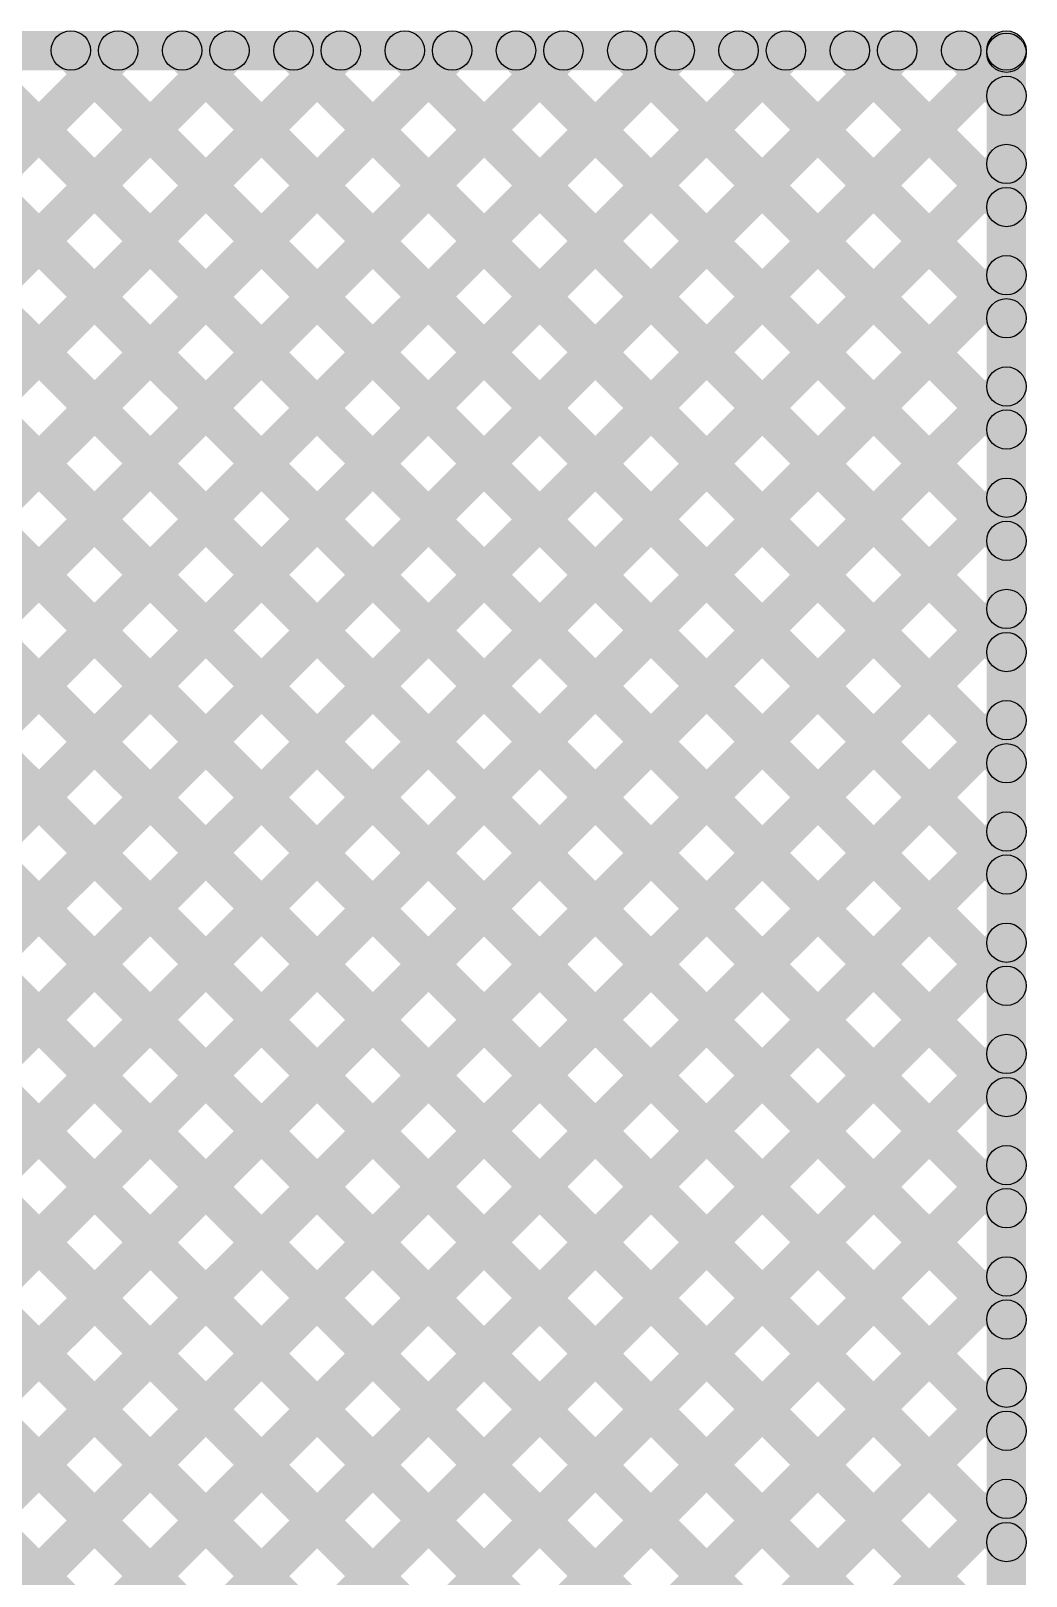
# Model space of a CAD drawing. Header units: millimetres. Extents: x 0.02 to 3.53, y 0 to 2.66.
# Drawn here: x 3.1954 to 3.4483, y 2.268 to 2.6609 of the extents above; entities that cross this region are included whole.
import ezdxf

# ---------------------------------------------------------------- set-up
doc = ezdxf.new("R2010")
doc.units = ezdxf.units.MM
doc.header["$MEASUREMENT"] = 0
doc.layers.add('BottomLayer', color=5, linetype='Continuous')
doc.layers.add('TopLayer', color=1, linetype='Continuous')

msp = doc.modelspace()

# ---------------------------------------------------------------- hatches: boundary and pattern name
at = {"layer": 'BottomLayer'}
for points in [[(0.1, 2.65091), (0.1, 2.66091), (3.44331, 2.66091), (3.44331, 2.65091)], [(2.53527, 1.96653), (2.5282, 1.9736), (3.21404, 2.65944), (3.22111, 2.65237)], [(2.56355, 1.96653), (2.55648, 1.9736), (3.24232, 2.65944), (3.24939, 2.65237)], [(2.59184, 1.96653), (2.58477, 1.9736), (3.27061, 2.65944), (3.27768, 2.65237)], [(2.62012, 1.96653), (2.61305, 1.9736), (3.29889, 2.65944), (3.30596, 2.65237)], [(2.64841, 1.96653), (2.64133, 1.9736), (3.32718, 2.65944), (3.33425, 2.65237)], [(2.67669, 1.96653), (2.66962, 1.9736), (3.35546, 2.65944), (3.36253, 2.65237)], [(2.70497, 1.96653), (2.6979, 1.9736), (3.38375, 2.65944), (3.39082, 2.65237)], [(2.73326, 1.96653), (2.72619, 1.9736), (3.41203, 2.65944), (3.4191, 2.65237)], [(2.76154, 1.96653), (2.75447, 1.9736), (3.43977, 2.6589), (3.44684, 2.65183)], [(2.80602, 2.65237), (2.81309, 2.65944), (3.36276, 2.10978), (3.35568, 2.10271)], [(2.83431, 2.65237), (2.84138, 2.65944), (3.3734, 2.12742), (3.36633, 2.12034)], [(2.86259, 2.65237), (2.86966, 2.65944), (3.38719, 2.14191), (3.38012, 2.13484)], [(2.89087, 2.65237), (2.89795, 2.65944), (3.40406, 2.15333), (3.39699, 2.14626)], [(2.91916, 2.65237), (2.92623, 2.65944), (3.42445, 2.16122), (3.41738, 2.15415)], [(2.94744, 2.65237), (2.95451, 2.65944), (3.44684, 2.16711), (3.43977, 2.16004)], [(2.97573, 2.65237), (2.9828, 2.65944), (3.44684, 2.1954), (3.43977, 2.18833)], [(3.00401, 2.65237), (3.01108, 2.65944), (3.44684, 2.22368), (3.43977, 2.21661)], [(3.0323, 2.65237), (3.03937, 2.65944), (3.44684, 2.25197), (3.43977, 2.24489)], [(3.06058, 2.65237), (3.06765, 2.65944), (3.44684, 2.28025), (3.43977, 2.27318)], [(3.08887, 2.65237), (3.09594, 2.65944), (3.44684, 2.30853), (3.43977, 2.30146)], [(3.11715, 2.65237), (3.12422, 2.65944), (3.44684, 2.33682), (3.43977, 2.32975)], [(3.14543, 2.65237), (3.1525, 2.65944), (3.44684, 2.3651), (3.43977, 2.35803)], [(3.17372, 2.65237), (3.18079, 2.65944), (3.44684, 2.39339), (3.43977, 2.38632)], [(3.202, 2.65237), (3.20907, 2.65944), (3.44684, 2.42167), (3.43977, 2.4146)], [(3.23029, 2.65237), (3.23736, 2.65944), (3.44684, 2.44996), (3.43977, 2.44288)], [(3.25857, 2.65237), (3.26564, 2.65944), (3.44684, 2.47824), (3.43977, 2.47117)], [(3.28686, 2.65237), (3.29393, 2.65944), (3.44684, 2.50652), (3.43977, 2.49945)], [(3.31514, 2.65237), (3.32221, 2.65944), (3.44684, 2.53481), (3.43977, 2.52774)], [(3.34342, 2.65237), (3.35049, 2.65944), (3.44684, 2.56309), (3.43977, 2.55602)], [(3.37171, 2.65237), (3.37878, 2.65944), (3.44684, 2.59138), (3.43977, 2.58431)], [(3.39999, 2.65237), (3.40706, 2.65944), (3.44684, 2.61966), (3.43977, 2.61259)], [(3.42828, 2.65237), (3.43535, 2.65944), (3.44684, 2.64795), (3.43977, 2.64088)], [(3.44831, 2.16064), (3.43831, 2.16064), (3.43831, 2.65591), (3.44831, 2.65591)], [(2.78983, 1.96653), (2.78276, 1.9736), (3.43977, 2.63061), (3.44684, 2.62354)], [(2.81811, 1.96653), (2.81104, 1.9736), (3.43977, 2.60233), (3.44684, 2.59526)], [(2.8464, 1.96653), (2.83932, 1.9736), (3.43977, 2.57405), (3.44684, 2.56697)], [(2.87468, 1.96653), (2.86761, 1.9736), (3.43977, 2.54576), (3.44684, 2.53869)], [(2.90296, 1.96653), (2.89589, 1.9736), (3.43977, 2.51748), (3.44684, 2.51041)], [(2.93125, 1.96653), (2.92418, 1.9736), (3.43977, 2.48919), (3.44684, 2.48212)], [(2.95953, 1.96653), (2.95246, 1.9736), (3.43977, 2.46091), (3.44684, 2.45384)], [(2.98782, 1.96653), (2.98075, 1.9736), (3.43977, 2.43262), (3.44684, 2.42555)], [(3.0161, 1.96653), (3.00903, 1.9736), (3.43977, 2.40434), (3.44684, 2.39727)], [(3.04439, 1.96653), (3.03731, 1.9736), (3.43977, 2.37606), (3.44684, 2.36898)], [(3.07267, 1.96653), (3.0656, 1.9736), (3.43977, 2.34777), (3.44684, 2.3407)], [(3.10095, 1.96653), (3.09388, 1.9736), (3.43977, 2.31949), (3.44684, 2.31242)], [(3.12924, 1.96653), (3.12217, 1.9736), (3.43977, 2.2912), (3.44684, 2.28413)]]:
    msp.add_hatch(color=5, dxfattribs=at).paths.add_polyline_path(points)
h = msp.add_hatch(color=5, dxfattribs=at)
edge = h.paths.add_edge_path()
edge.add_arc((3.20554, 2.65591), 0.005, 0, 360)
h = msp.add_hatch(color=5, dxfattribs=at)
edge = h.paths.add_edge_path()
edge.add_arc((3.21757, 2.65591), 0.005, 0, 360)
h = msp.add_hatch(color=5, dxfattribs=at)
edge = h.paths.add_edge_path()
edge.add_arc((3.23382, 2.65591), 0.005, 0, 360)
h = msp.add_hatch(color=5, dxfattribs=at)
edge = h.paths.add_edge_path()
edge.add_arc((3.24586, 2.65591), 0.005, 0, 360)
h = msp.add_hatch(color=5, dxfattribs=at)
edge = h.paths.add_edge_path()
edge.add_arc((3.26211, 2.65591), 0.005, 0, 360)
h = msp.add_hatch(color=5, dxfattribs=at)
edge = h.paths.add_edge_path()
edge.add_arc((3.27414, 2.65591), 0.005, 0, 360)
h = msp.add_hatch(color=5, dxfattribs=at)
edge = h.paths.add_edge_path()
edge.add_arc((3.29039, 2.65591), 0.005, 0, 360)
h = msp.add_hatch(color=5, dxfattribs=at)
edge = h.paths.add_edge_path()
edge.add_arc((3.30243, 2.65591), 0.005, 0, 360)
h = msp.add_hatch(color=5, dxfattribs=at)
edge = h.paths.add_edge_path()
edge.add_arc((3.31867, 2.65591), 0.005, 0, 360)
h = msp.add_hatch(color=5, dxfattribs=at)
edge = h.paths.add_edge_path()
edge.add_arc((3.33071, 2.65591), 0.005, 0, 360)
h = msp.add_hatch(color=5, dxfattribs=at)
edge = h.paths.add_edge_path()
edge.add_arc((3.34696, 2.65591), 0.005, 0, 360)
h = msp.add_hatch(color=5, dxfattribs=at)
edge = h.paths.add_edge_path()
edge.add_arc((3.359, 2.65591), 0.005, 0, 360)
h = msp.add_hatch(color=5, dxfattribs=at)
edge = h.paths.add_edge_path()
edge.add_arc((3.37524, 2.65591), 0.005, 0, 360)
h = msp.add_hatch(color=5, dxfattribs=at)
edge = h.paths.add_edge_path()
edge.add_arc((3.38728, 2.65591), 0.005, 0, 360)
h = msp.add_hatch(color=5, dxfattribs=at)
edge = h.paths.add_edge_path()
edge.add_arc((3.40353, 2.65591), 0.005, 0, 360)
h = msp.add_hatch(color=5, dxfattribs=at)
edge = h.paths.add_edge_path()
edge.add_arc((3.41556, 2.65591), 0.005, 0, 360)
h = msp.add_hatch(color=5, dxfattribs=at)
edge = h.paths.add_edge_path()
edge.add_arc((3.43181, 2.65591), 0.005, 0, 360)
h = msp.add_hatch(color=5, dxfattribs=at)
edge = h.paths.add_edge_path()
edge.add_arc((3.44331, 2.65591), 0.005, 0, 360)
h = msp.add_hatch(color=5, dxfattribs=at)
edge = h.paths.add_edge_path()
edge.add_arc((3.44331, 2.65591), 0.005, 0, 360)
h = msp.add_hatch(color=5, dxfattribs=at)
edge = h.paths.add_edge_path()
edge.add_arc((3.44331, 2.65536), 0.005, 0, 360)
h = msp.add_hatch(color=5, dxfattribs=at)
edge = h.paths.add_edge_path()
edge.add_arc((3.44331, 2.64441), 0.005, 0, 360)
h = msp.add_hatch(color=5, dxfattribs=at)
edge = h.paths.add_edge_path()
edge.add_arc((3.44331, 2.62708), 0.005, 0, 360)
h = msp.add_hatch(color=5, dxfattribs=at)
edge = h.paths.add_edge_path()
edge.add_arc((3.44331, 2.61613), 0.005, 0, 360)
h = msp.add_hatch(color=5, dxfattribs=at)
edge = h.paths.add_edge_path()
edge.add_arc((3.44331, 2.59879), 0.005, 0, 360)
h = msp.add_hatch(color=5, dxfattribs=at)
edge = h.paths.add_edge_path()
edge.add_arc((3.44331, 2.58784), 0.005, 0, 360)
h = msp.add_hatch(color=5, dxfattribs=at)
edge = h.paths.add_edge_path()
edge.add_arc((3.44331, 2.57051), 0.005, 0, 360)
h = msp.add_hatch(color=5, dxfattribs=at)
edge = h.paths.add_edge_path()
edge.add_arc((3.44331, 2.55956), 0.005, 0, 360)
h = msp.add_hatch(color=5, dxfattribs=at)
edge = h.paths.add_edge_path()
edge.add_arc((3.44331, 2.54223), 0.005, 0, 360)
h = msp.add_hatch(color=5, dxfattribs=at)
edge = h.paths.add_edge_path()
edge.add_arc((3.44331, 2.53127), 0.005, 0, 360)
h = msp.add_hatch(color=5, dxfattribs=at)
edge = h.paths.add_edge_path()
edge.add_arc((3.44331, 2.51394), 0.005, 0, 360)
h = msp.add_hatch(color=5, dxfattribs=at)
edge = h.paths.add_edge_path()
edge.add_arc((3.44331, 2.50299), 0.005, 0, 360)
h = msp.add_hatch(color=5, dxfattribs=at)
edge = h.paths.add_edge_path()
edge.add_arc((3.44331, 2.48566), 0.005, 0, 360)
h = msp.add_hatch(color=5, dxfattribs=at)
edge = h.paths.add_edge_path()
edge.add_arc((3.44331, 2.4747), 0.005, 0, 360)
h = msp.add_hatch(color=5, dxfattribs=at)
edge = h.paths.add_edge_path()
edge.add_arc((3.44331, 2.45737), 0.005, 0, 360)
h = msp.add_hatch(color=5, dxfattribs=at)
edge = h.paths.add_edge_path()
edge.add_arc((3.44331, 2.44642), 0.005, 0, 360)
h = msp.add_hatch(color=5, dxfattribs=at)
edge = h.paths.add_edge_path()
edge.add_arc((3.44331, 2.42909), 0.005, 0, 360)
h = msp.add_hatch(color=5, dxfattribs=at)
edge = h.paths.add_edge_path()
edge.add_arc((3.44331, 2.41814), 0.005, 0, 360)
h = msp.add_hatch(color=5, dxfattribs=at)
edge = h.paths.add_edge_path()
edge.add_arc((3.44331, 2.4008), 0.005, 0, 360)
h = msp.add_hatch(color=5, dxfattribs=at)
edge = h.paths.add_edge_path()
edge.add_arc((3.44331, 2.38985), 0.005, 0, 360)
h = msp.add_hatch(color=5, dxfattribs=at)
edge = h.paths.add_edge_path()
edge.add_arc((3.44331, 2.37252), 0.005, 0, 360)
h = msp.add_hatch(color=5, dxfattribs=at)
edge = h.paths.add_edge_path()
edge.add_arc((3.44331, 2.36157), 0.005, 0, 360)
h = msp.add_hatch(color=5, dxfattribs=at)
edge = h.paths.add_edge_path()
edge.add_arc((3.44331, 2.34424), 0.005, 0, 360)
h = msp.add_hatch(color=5, dxfattribs=at)
edge = h.paths.add_edge_path()
edge.add_arc((3.44331, 2.33328), 0.005, 0, 360)
h = msp.add_hatch(color=5, dxfattribs=at)
edge = h.paths.add_edge_path()
edge.add_arc((3.44331, 2.31595), 0.005, 0, 360)
h = msp.add_hatch(color=5, dxfattribs=at)
edge = h.paths.add_edge_path()
edge.add_arc((3.44331, 2.305), 0.005, 0, 360)
h = msp.add_hatch(color=5, dxfattribs=at)
edge = h.paths.add_edge_path()
edge.add_arc((3.44331, 2.28767), 0.005, 0, 360)
h = msp.add_hatch(color=5, dxfattribs=at)
edge = h.paths.add_edge_path()
edge.add_arc((3.44331, 2.27671), 0.005, 0, 360)
at = {"layer": 'TopLayer'}
for points in [[(0.1, 2.65091), (0.1, 2.66091), (3.44331, 2.66091), (3.44331, 2.65091)], [(2.23831, 1.52815), (2.23124, 1.53522), (3.35546, 2.65944), (3.36253, 2.65237)], [(2.50949, 1.94074), (2.50241, 1.94782), (3.21404, 2.65944), (3.22111, 2.65237)], [(2.52163, 1.92461), (2.51456, 1.93168), (3.24232, 2.65944), (3.24939, 2.65237)], [(2.53133, 1.79288), (2.52426, 1.79995), (3.38375, 2.65944), (3.39082, 2.65237)], [(2.53198, 1.90667), (2.52491, 1.91375), (3.27061, 2.65944), (3.27768, 2.65237)], [(2.54234, 1.88874), (2.53527, 1.89581), (3.29889, 2.65944), (3.30596, 2.65237)], [(2.55269, 1.87081), (2.54562, 1.87788), (3.32718, 2.65944), (3.33425, 2.65237)], [(2.58155, 1.81482), (2.57448, 1.82189), (3.41203, 2.65944), (3.4191, 2.65237)], [(2.5919, 1.79689), (2.58483, 1.80396), (3.43977, 2.6589), (3.44684, 2.65183)], [(2.80602, 2.65237), (2.81309, 2.65944), (3.36276, 2.10978), (3.35568, 2.10271)], [(2.83431, 2.65237), (2.84138, 2.65944), (3.3734, 2.12742), (3.36633, 2.12034)], [(2.86259, 2.65237), (2.86966, 2.65944), (3.38719, 2.14191), (3.38012, 2.13484)], [(2.89087, 2.65237), (2.89795, 2.65944), (3.40406, 2.15333), (3.39699, 2.14626)], [(2.91916, 2.65237), (2.92623, 2.65944), (3.42445, 2.16122), (3.41738, 2.15415)], [(2.94744, 2.65237), (2.95451, 2.65944), (3.44684, 2.16711), (3.43977, 2.16004)], [(2.97573, 2.65237), (2.9828, 2.65944), (3.44684, 2.1954), (3.43977, 2.18833)], [(3.00401, 2.65237), (3.01108, 2.65944), (3.44684, 2.22368), (3.43977, 2.21661)], [(3.0323, 2.65237), (3.03937, 2.65944), (3.44684, 2.25197), (3.43977, 2.24489)], [(3.06058, 2.65237), (3.06765, 2.65944), (3.44684, 2.28025), (3.43977, 2.27318)], [(3.08887, 2.65237), (3.09594, 2.65944), (3.44684, 2.30853), (3.43977, 2.30146)], [(3.11715, 2.65237), (3.12422, 2.65944), (3.44684, 2.33682), (3.43977, 2.32975)], [(3.14543, 2.65237), (3.1525, 2.65944), (3.44684, 2.3651), (3.43977, 2.35803)], [(3.17372, 2.65237), (3.18079, 2.65944), (3.44684, 2.39339), (3.43977, 2.38632)], [(3.202, 2.65237), (3.20907, 2.65944), (3.44684, 2.42167), (3.43977, 2.4146)], [(3.23029, 2.65237), (3.23736, 2.65944), (3.44684, 2.44996), (3.43977, 2.44288)], [(3.25857, 2.65237), (3.26564, 2.65944), (3.44684, 2.47824), (3.43977, 2.47117)], [(3.28686, 2.65237), (3.29393, 2.65944), (3.44684, 2.50652), (3.43977, 2.49945)], [(3.31514, 2.65237), (3.32221, 2.65944), (3.44684, 2.53481), (3.43977, 2.52774)], [(3.34342, 2.65237), (3.35049, 2.65944), (3.44684, 2.56309), (3.43977, 2.55602)], [(3.37171, 2.65237), (3.37878, 2.65944), (3.44684, 2.59138), (3.43977, 2.58431)], [(3.39999, 2.65237), (3.40706, 2.65944), (3.44684, 2.61966), (3.43977, 2.61259)], [(3.42828, 2.65237), (3.43535, 2.65944), (3.44684, 2.64795), (3.43977, 2.64088)], [(3.44831, 2.16064), (3.43831, 2.16064), (3.43831, 2.65591), (3.44831, 2.65591)], [(2.60226, 1.77896), (2.59519, 1.78603), (3.43977, 2.63061), (3.44684, 2.62354)], [(2.61261, 1.76103), (2.60554, 1.7681), (3.43977, 2.60233), (3.44684, 2.59526)], [(2.618, 1.73813), (2.61093, 1.7452), (3.43977, 2.57405), (3.44684, 2.56697)], [(2.62893, 1.72077), (2.62186, 1.72785), (3.43977, 2.54576), (3.44684, 2.53869)], [(2.63904, 1.70261), (2.63197, 1.70968), (3.43977, 2.51748), (3.44684, 2.51041)], [(2.64147, 1.67675), (2.6344, 1.68382), (3.43977, 2.48919), (3.44684, 2.48212)], [(2.64114, 1.64814), (2.63407, 1.65521), (3.43977, 2.46091), (3.44684, 2.45384)], [(2.64082, 1.61953), (2.63374, 1.6266), (3.43977, 2.43262), (3.44684, 2.42555)], [(2.64046, 1.59088), (2.63339, 1.59795), (3.43977, 2.40434), (3.44684, 2.39727)], [(2.63532, 1.55746), (2.62825, 1.56453), (3.43977, 2.37606), (3.44684, 2.36898)], [(2.62983, 1.52369), (2.62276, 1.53076), (3.43977, 2.34777), (3.44684, 2.3407)], [(2.62789, 1.49346), (2.62082, 1.50053), (3.43977, 2.31949), (3.44684, 2.31242)], [(2.64356, 1.48085), (2.63649, 1.48792), (3.43977, 2.2912), (3.44684, 2.28413)]]:
    msp.add_hatch(color=1, dxfattribs=at).paths.add_polyline_path(points)
h = msp.add_hatch(color=1, dxfattribs=at)
edge = h.paths.add_edge_path()
edge.add_arc((3.20554, 2.65591), 0.005, 0, 360)
h = msp.add_hatch(color=1, dxfattribs=at)
edge = h.paths.add_edge_path()
edge.add_arc((3.21757, 2.65591), 0.005, 0, 360)
h = msp.add_hatch(color=1, dxfattribs=at)
edge = h.paths.add_edge_path()
edge.add_arc((3.23382, 2.65591), 0.005, 0, 360)
h = msp.add_hatch(color=1, dxfattribs=at)
edge = h.paths.add_edge_path()
edge.add_arc((3.24586, 2.65591), 0.005, 0, 360)
h = msp.add_hatch(color=1, dxfattribs=at)
edge = h.paths.add_edge_path()
edge.add_arc((3.26211, 2.65591), 0.005, 0, 360)
h = msp.add_hatch(color=1, dxfattribs=at)
edge = h.paths.add_edge_path()
edge.add_arc((3.27414, 2.65591), 0.005, 0, 360)
h = msp.add_hatch(color=1, dxfattribs=at)
edge = h.paths.add_edge_path()
edge.add_arc((3.29039, 2.65591), 0.005, 0, 360)
h = msp.add_hatch(color=1, dxfattribs=at)
edge = h.paths.add_edge_path()
edge.add_arc((3.30243, 2.65591), 0.005, 0, 360)
h = msp.add_hatch(color=1, dxfattribs=at)
edge = h.paths.add_edge_path()
edge.add_arc((3.31867, 2.65591), 0.005, 0, 360)
h = msp.add_hatch(color=1, dxfattribs=at)
edge = h.paths.add_edge_path()
edge.add_arc((3.33071, 2.65591), 0.005, 0, 360)
h = msp.add_hatch(color=1, dxfattribs=at)
edge = h.paths.add_edge_path()
edge.add_arc((3.34696, 2.65591), 0.005, 0, 360)
h = msp.add_hatch(color=1, dxfattribs=at)
edge = h.paths.add_edge_path()
edge.add_arc((3.359, 2.65591), 0.005, 0, 360)
h = msp.add_hatch(color=1, dxfattribs=at)
edge = h.paths.add_edge_path()
edge.add_arc((3.37524, 2.65591), 0.005, 0, 360)
h = msp.add_hatch(color=1, dxfattribs=at)
edge = h.paths.add_edge_path()
edge.add_arc((3.38728, 2.65591), 0.005, 0, 360)
h = msp.add_hatch(color=1, dxfattribs=at)
edge = h.paths.add_edge_path()
edge.add_arc((3.40353, 2.65591), 0.005, 0, 360)
h = msp.add_hatch(color=1, dxfattribs=at)
edge = h.paths.add_edge_path()
edge.add_arc((3.41556, 2.65591), 0.005, 0, 360)
h = msp.add_hatch(color=1, dxfattribs=at)
edge = h.paths.add_edge_path()
edge.add_arc((3.43181, 2.65591), 0.005, 0, 360)
h = msp.add_hatch(color=1, dxfattribs=at)
edge = h.paths.add_edge_path()
edge.add_arc((3.44331, 2.65591), 0.005, 0, 360)
h = msp.add_hatch(color=1, dxfattribs=at)
edge = h.paths.add_edge_path()
edge.add_arc((3.44331, 2.65591), 0.005, 0, 360)
h = msp.add_hatch(color=1, dxfattribs=at)
edge = h.paths.add_edge_path()
edge.add_arc((3.44331, 2.65536), 0.005, 0, 360)
h = msp.add_hatch(color=1, dxfattribs=at)
edge = h.paths.add_edge_path()
edge.add_arc((3.44331, 2.64441), 0.005, 0, 360)
h = msp.add_hatch(color=1, dxfattribs=at)
edge = h.paths.add_edge_path()
edge.add_arc((3.44331, 2.62708), 0.005, 0, 360)
h = msp.add_hatch(color=1, dxfattribs=at)
edge = h.paths.add_edge_path()
edge.add_arc((3.44331, 2.61613), 0.005, 0, 360)
h = msp.add_hatch(color=1, dxfattribs=at)
edge = h.paths.add_edge_path()
edge.add_arc((3.44331, 2.59879), 0.005, 0, 360)
h = msp.add_hatch(color=1, dxfattribs=at)
edge = h.paths.add_edge_path()
edge.add_arc((3.44331, 2.58784), 0.005, 0, 360)
h = msp.add_hatch(color=1, dxfattribs=at)
edge = h.paths.add_edge_path()
edge.add_arc((3.44331, 2.57051), 0.005, 0, 360)
h = msp.add_hatch(color=1, dxfattribs=at)
edge = h.paths.add_edge_path()
edge.add_arc((3.44331, 2.55956), 0.005, 0, 360)
h = msp.add_hatch(color=1, dxfattribs=at)
edge = h.paths.add_edge_path()
edge.add_arc((3.44331, 2.54223), 0.005, 0, 360)
h = msp.add_hatch(color=1, dxfattribs=at)
edge = h.paths.add_edge_path()
edge.add_arc((3.44331, 2.53127), 0.005, 0, 360)
h = msp.add_hatch(color=1, dxfattribs=at)
edge = h.paths.add_edge_path()
edge.add_arc((3.44331, 2.51394), 0.005, 0, 360)
h = msp.add_hatch(color=1, dxfattribs=at)
edge = h.paths.add_edge_path()
edge.add_arc((3.44331, 2.50299), 0.005, 0, 360)
h = msp.add_hatch(color=1, dxfattribs=at)
edge = h.paths.add_edge_path()
edge.add_arc((3.44331, 2.48566), 0.005, 0, 360)
h = msp.add_hatch(color=1, dxfattribs=at)
edge = h.paths.add_edge_path()
edge.add_arc((3.44331, 2.4747), 0.005, 0, 360)
h = msp.add_hatch(color=1, dxfattribs=at)
edge = h.paths.add_edge_path()
edge.add_arc((3.44331, 2.45737), 0.005, 0, 360)
h = msp.add_hatch(color=1, dxfattribs=at)
edge = h.paths.add_edge_path()
edge.add_arc((3.44331, 2.44642), 0.005, 0, 360)
h = msp.add_hatch(color=1, dxfattribs=at)
edge = h.paths.add_edge_path()
edge.add_arc((3.44331, 2.42909), 0.005, 0, 360)
h = msp.add_hatch(color=1, dxfattribs=at)
edge = h.paths.add_edge_path()
edge.add_arc((3.44331, 2.41814), 0.005, 0, 360)
h = msp.add_hatch(color=1, dxfattribs=at)
edge = h.paths.add_edge_path()
edge.add_arc((3.44331, 2.4008), 0.005, 0, 360)
h = msp.add_hatch(color=1, dxfattribs=at)
edge = h.paths.add_edge_path()
edge.add_arc((3.44331, 2.38985), 0.005, 0, 360)
h = msp.add_hatch(color=1, dxfattribs=at)
edge = h.paths.add_edge_path()
edge.add_arc((3.44331, 2.37252), 0.005, 0, 360)
h = msp.add_hatch(color=1, dxfattribs=at)
edge = h.paths.add_edge_path()
edge.add_arc((3.44331, 2.36157), 0.005, 0, 360)
h = msp.add_hatch(color=1, dxfattribs=at)
edge = h.paths.add_edge_path()
edge.add_arc((3.44331, 2.34424), 0.005, 0, 360)
h = msp.add_hatch(color=1, dxfattribs=at)
edge = h.paths.add_edge_path()
edge.add_arc((3.44331, 2.33328), 0.005, 0, 360)
h = msp.add_hatch(color=1, dxfattribs=at)
edge = h.paths.add_edge_path()
edge.add_arc((3.44331, 2.31595), 0.005, 0, 360)
h = msp.add_hatch(color=1, dxfattribs=at)
edge = h.paths.add_edge_path()
edge.add_arc((3.44331, 2.305), 0.005, 0, 360)
h = msp.add_hatch(color=1, dxfattribs=at)
edge = h.paths.add_edge_path()
edge.add_arc((3.44331, 2.28767), 0.005, 0, 360)
h = msp.add_hatch(color=1, dxfattribs=at)
edge = h.paths.add_edge_path()
edge.add_arc((3.44331, 2.27671), 0.005, 0, 360)

# ---------------------------------------------------------------- linework, layer by layer
at = {"layer": 'BottomLayer'}
for centre in [(3.20554, 2.65591), (3.21757, 2.65591), (3.23382, 2.65591), (3.24586, 2.65591), (3.26211, 2.65591), (3.27414, 2.65591), (3.29039, 2.65591), (3.30243, 2.65591), (3.31867, 2.65591), (3.33071, 2.65591), (3.34696, 2.65591), (3.359, 2.65591), (3.37524, 2.65591), (3.38728, 2.65591), (3.40353, 2.65591), (3.41556, 2.65591), (3.43181, 2.65591), (3.44331, 2.65591), (3.44331, 2.65591), (3.44331, 2.65536), (3.44331, 2.64441), (3.44331, 2.62708), (3.44331, 2.61613), (3.44331, 2.59879), (3.44331, 2.58784), (3.44331, 2.57051), (3.44331, 2.55956), (3.44331, 2.54223), (3.44331, 2.53127), (3.44331, 2.51394), (3.44331, 2.50299), (3.44331, 2.48566), (3.44331, 2.4747), (3.44331, 2.45737), (3.44331, 2.44642), (3.44331, 2.42909), (3.44331, 2.41814), (3.44331, 2.4008), (3.44331, 2.38985), (3.44331, 2.37252), (3.44331, 2.36157), (3.44331, 2.34424), (3.44331, 2.33328), (3.44331, 2.31595), (3.44331, 2.305), (3.44331, 2.28767), (3.44331, 2.27671)]:
    msp.add_circle(centre, 0.005, dxfattribs=at)
at = {"layer": 'TopLayer'}
for centre in [(3.20554, 2.65591), (3.21757, 2.65591), (3.23382, 2.65591), (3.24586, 2.65591), (3.26211, 2.65591), (3.27414, 2.65591), (3.29039, 2.65591), (3.30243, 2.65591), (3.31867, 2.65591), (3.33071, 2.65591), (3.34696, 2.65591), (3.359, 2.65591), (3.37524, 2.65591), (3.38728, 2.65591), (3.40353, 2.65591), (3.41556, 2.65591), (3.43181, 2.65591), (3.44331, 2.65591), (3.44331, 2.65591), (3.44331, 2.65536), (3.44331, 2.64441), (3.44331, 2.62708), (3.44331, 2.61613), (3.44331, 2.59879), (3.44331, 2.58784), (3.44331, 2.57051), (3.44331, 2.55956), (3.44331, 2.54223), (3.44331, 2.53127), (3.44331, 2.51394), (3.44331, 2.50299), (3.44331, 2.48566), (3.44331, 2.4747), (3.44331, 2.45737), (3.44331, 2.44642), (3.44331, 2.42909), (3.44331, 2.41814), (3.44331, 2.4008), (3.44331, 2.38985), (3.44331, 2.37252), (3.44331, 2.36157), (3.44331, 2.34424), (3.44331, 2.33328), (3.44331, 2.31595), (3.44331, 2.305), (3.44331, 2.28767), (3.44331, 2.27671)]:
    msp.add_circle(centre, 0.005, dxfattribs=at)

doc.saveas('drawing.dxf')
